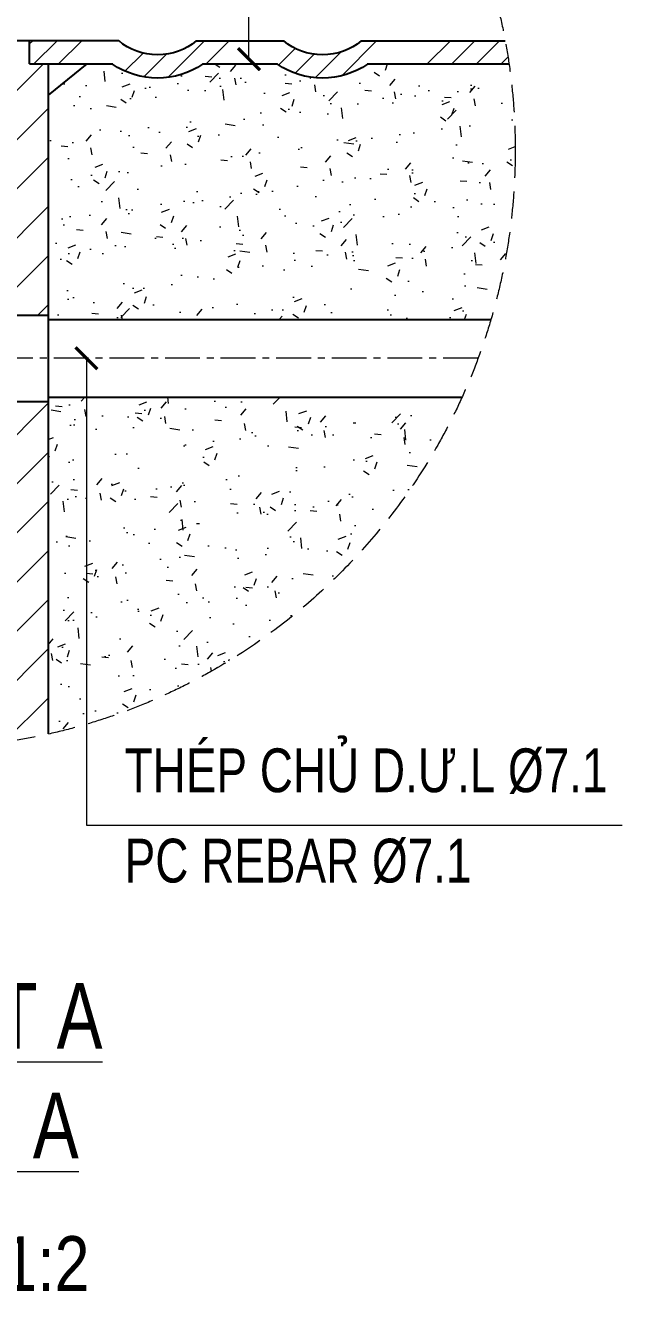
# Model space of a CAD drawing. Header units: millimetres. Extents: x -1359830 to -1240265, y -705366 to -618243.
# Drawn here: x -1277752 to -1275544, y -636410 to -631783 of the extents above; entities that cross this region are included whole.
import ezdxf
from ezdxf.enums import TextEntityAlignment as Align

# ---------------------------------------------------------------- set-up
doc = ezdxf.new("R2010")
doc.units = ezdxf.units.MM
doc.header["$MEASUREMENT"] = 0
doc.linetypes.add('CENTER', pattern=[50.8, 31.75, -6.35, 6.35, -6.35])
doc.linetypes.add('HIDDENX2', pattern=[0.75, 0.5, -0.25])
for name, color, linetype, lineweight in [('1.NET BAO-F', 3, 'Continuous', 25), ('10.CAT-F', 6, 'Continuous', 50), ('4.DIM-F', 1, 'Continuous', 15), ('5.HATCH-F', 8, 'Continuous', 5), ('6.NET TRUC-F', 5, 'CENTER', 15), ('7.TEXT-F', 4, 'Continuous', 20), ('7.TEXT-F @ 2', 4, 'Continuous', 20), ('8.KHUAT-F', 9, 'HIDDENX2', 18), ('G-25CO', 7, 'Continuous', 13), ('KC-NET THUONG', 8, 'Continuous', 18), ('S-dims', 8, 'Continuous', 18)]:
    doc.layers.add(name, color=color, linetype=linetype, lineweight=lineweight)
doc.styles.add('Arial', font='arial.ttf')
doc.styles.add('GHD Standard Arial', font='ARIALN.TTF')
doc.styles.add('Vnsimli', font='vnsimli.shx', dxfattribs={"width": 0.8})
doc.dimstyles.new('D1-5', dxfattribs={"dimscale": 2, "dimtxt": 2, "dimasz": 1, "dimexe": 1.5, "dimexo": 0, "dimgap": 0.5, "dimtad": 1, "dimdec": 0, "dimzin": 0, "dimdsep": 46, "dimtxsty": 'Vnsimli', "dimblk": 'ARCHTICK', "dimcen": 1, "dimdle": 1.5, "dimclrd": 256, "dimclre": 256, "dimclrt": 2, "dimadec": 0, "dimazin": 0, "dimtfac": 1, "dimtdec": 0, "dimtix": 1, "dimtmove": 2, "dimatfit": 2, "dimldrblk": 'ARCHTICK', "dimfxl": 1, "dimtolj": 1, "dimtzin": 0, "dimlwd": -1, "dimlwe": -1, "dimarcsym": 0})

# ---------------------------------------------------------------- blocks, each defined once
blk = doc.blocks.new('GHD_G_2121')
at = {"layer": '10.CAT-F', "style": 'GHD Standard Arial'}
for tag, p in [('GHD_TITLE_001', (-51.132, 18.333)), ('GHD_TITLE_002', (-51.511, 10))]:
    blk.add_attdef(tag, p, '', height=5, dxfattribs=at)
at = {"layer": 'G-25CO', "style": 'GHD Standard Arial', "flags": 8}
blk.add_attdef('GHD_SCALE_TITLE', text='', height=2.5, dxfattribs=at).set_placement((0, -2.967), align=Align.MIDDLE_CENTER)
blk = doc.blocks.new('_ARCHTICK')
at = {"layer": 'KC-NET THUONG', "color": 0, "linetype": 'ByBlock', "const_width": 0.15}
blk.add_lwpolyline([(-0.5, -0.5), (0.5, 0.5)], dxfattribs=at)
blk = doc.blocks.new('8')
at = {"layer": '5.HATCH-F', "ltscale": 30}
h = blk.add_hatch(dxfattribs=at)
h.set_pattern_fill('ANSI31', color=256, style=0)
h.set_pattern_definition([(45, (-1435681.6178, -606397.8247), (-2.24506403, 2.24506403), [])])
h.paths.add_polyline_path([(-1307847.12, -623030.78), (-1307848.61, -623030.78), (-1307851.61, -623020.68), (-1307857.41, -623020.68), (-1307857.4, -623022.79), (-1307859.12, -623022.79), (-1307859.12, -623045.73), (-1307854.12, -623045.73), (-1307852.12, -623041.73), (-1307847.12, -623041.73)])
h.paths.add_polyline_path([(-1307835.12, -623022.79), (-1307835.21, -623022.79), (-1307836.83, -623022.79), (-1307836.82, -623020.68), (-1307842.62, -623020.68), (-1307845.62, -623030.78), (-1307847.12, -623030.78), (-1307847.12, -623041.73), (-1307842.12, -623041.73), (-1307840.12, -623045.73), (-1307835.12, -623045.73)])
h.paths.add_polyline_path([(-1307847.12, -623057.63), (-1307852.12, -623057.63), (-1307854.12, -623053.63), (-1307859.12, -623053.63), (-1307859.12, -623084, 0.055396), (-1307847.12, -623085.34)])
h.paths.add_polyline_path([(-1307835.12, -623053.63), (-1307840.12, -623053.63), (-1307842.12, -623057.63), (-1307847.12, -623057.63), (-1307847.12, -623085.34, 0.055396), (-1307835.12, -623084)])
at = {"layer": '5.HATCH-F'}
h = blk.add_hatch(dxfattribs=at)
h.set_pattern_fill('ANSI34', color=256, scale=0.5, style=0)
h.set_pattern_definition([(45, (-1312452.983, -606404.399), (-6.735192, 6.735192), []), (45, (-1312450.738, -606404.399), (-6.735192, 6.735192), []), (45, (-1312448.493, -606404.399), (-6.735192, 6.735192), []), (45, (-1312446.248, -606404.399), (-6.735192, 6.735192), [])])
edge = h.paths.add_edge_path()
edge.add_arc((-1307847.12, -623030.68), 54.66, 8.2953, 10.5423)
edge.add_line((-1307793.38, -623020.68), (-1307806.54, -623020.68))
edge.add_line((-1307806.54, -623020.68), (-1307806.63, -623020.76))
edge.add_line((-1307806.63, -623020.76), (-1307806.72, -623020.83))
edge.add_line((-1307806.72, -623020.83), (-1307806.81, -623020.9))
edge.add_line((-1307806.81, -623020.9), (-1307806.9, -623020.97))
edge.add_line((-1307806.9, -623020.97), (-1307807, -623021.04))
edge.add_line((-1307807, -623021.04), (-1307807.1, -623021.1))
edge.add_line((-1307807.1, -623021.1), (-1307807.19, -623021.16))
edge.add_line((-1307807.19, -623021.16), (-1307807.3, -623021.22))
edge.add_line((-1307807.3, -623021.22), (-1307807.4, -623021.28))
edge.add_line((-1307807.4, -623021.28), (-1307807.5, -623021.34))
edge.add_line((-1307807.5, -623021.34), (-1307807.61, -623021.39))
edge.add_line((-1307807.61, -623021.39), (-1307807.72, -623021.45))
edge.add_line((-1307807.72, -623021.45), (-1307807.82, -623021.49))
edge.add_line((-1307807.82, -623021.49), (-1307807.93, -623021.54))
edge.add_line((-1307807.93, -623021.54), (-1307808.05, -623021.59))
edge.add_line((-1307808.05, -623021.59), (-1307808.16, -623021.63))
edge.add_line((-1307808.16, -623021.63), (-1307808.27, -623021.67))
edge.add_line((-1307808.27, -623021.67), (-1307808.39, -623021.71))
edge.add_line((-1307808.39, -623021.71), (-1307808.5, -623021.74))
edge.add_line((-1307808.5, -623021.74), (-1307808.62, -623021.77))
edge.add_line((-1307808.62, -623021.77), (-1307808.74, -623021.8))
edge.add_line((-1307808.74, -623021.8), (-1307808.86, -623021.83))
edge.add_line((-1307808.86, -623021.83), (-1307808.98, -623021.86))
edge.add_line((-1307808.98, -623021.86), (-1307809.1, -623021.88))
edge.add_line((-1307809.1, -623021.88), (-1307809.22, -623021.9))
edge.add_line((-1307809.22, -623021.9), (-1307809.34, -623021.91))
edge.add_line((-1307809.34, -623021.91), (-1307809.46, -623021.93))
edge.add_line((-1307809.46, -623021.93), (-1307809.58, -623021.94))
edge.add_line((-1307809.58, -623021.94), (-1307809.7, -623021.95))
edge.add_line((-1307809.7, -623021.95), (-1307809.83, -623021.96))
edge.add_line((-1307809.83, -623021.96), (-1307809.95, -623021.96))
edge.add_line((-1307809.95, -623021.96), (-1307810.07, -623021.96))
edge.add_line((-1307810.07, -623021.96), (-1307810.2, -623021.96))
edge.add_line((-1307810.2, -623021.96), (-1307810.32, -623021.96))
edge.add_line((-1307810.32, -623021.96), (-1307810.44, -623021.95))
edge.add_line((-1307810.44, -623021.95), (-1307810.56, -623021.94))
edge.add_line((-1307810.56, -623021.94), (-1307810.69, -623021.93))
edge.add_line((-1307810.69, -623021.93), (-1307810.81, -623021.91))
edge.add_line((-1307810.81, -623021.91), (-1307810.93, -623021.9))
edge.add_line((-1307810.93, -623021.9), (-1307811.05, -623021.88))
edge.add_line((-1307811.05, -623021.88), (-1307811.17, -623021.86))
edge.add_line((-1307811.17, -623021.86), (-1307811.29, -623021.83))
edge.add_line((-1307811.29, -623021.83), (-1307811.41, -623021.8))
edge.add_line((-1307811.41, -623021.8), (-1307811.52, -623021.77))
edge.add_line((-1307811.52, -623021.77), (-1307811.64, -623021.74))
edge.add_line((-1307811.64, -623021.74), (-1307811.76, -623021.71))
edge.add_line((-1307811.76, -623021.71), (-1307811.87, -623021.67))
edge.add_line((-1307811.87, -623021.67), (-1307811.99, -623021.63))
edge.add_line((-1307811.99, -623021.63), (-1307812.1, -623021.59))
edge.add_line((-1307812.1, -623021.59), (-1307812.21, -623021.54))
edge.add_line((-1307812.21, -623021.54), (-1307812.32, -623021.49))
edge.add_line((-1307812.32, -623021.49), (-1307812.43, -623021.45))
edge.add_line((-1307812.43, -623021.45), (-1307812.54, -623021.39))
edge.add_line((-1307812.54, -623021.39), (-1307812.64, -623021.34))
edge.add_line((-1307812.64, -623021.34), (-1307812.75, -623021.28))
edge.add_line((-1307812.75, -623021.28), (-1307812.85, -623021.22))
edge.add_line((-1307812.85, -623021.22), (-1307812.95, -623021.16))
edge.add_line((-1307812.95, -623021.16), (-1307813.05, -623021.1))
edge.add_line((-1307813.05, -623021.1), (-1307813.15, -623021.04))
edge.add_line((-1307813.15, -623021.04), (-1307813.24, -623020.97))
edge.add_line((-1307813.24, -623020.97), (-1307813.33, -623020.9))
edge.add_line((-1307813.33, -623020.9), (-1307813.43, -623020.83))
edge.add_line((-1307813.43, -623020.83), (-1307813.52, -623020.76))
edge.add_line((-1307813.52, -623020.76), (-1307813.6, -623020.68))
edge.add_line((-1307813.6, -623020.68), (-1307821.59, -623020.68))
edge.add_line((-1307821.59, -623020.68), (-1307821.66, -623020.75))
edge.add_line((-1307821.66, -623020.75), (-1307821.73, -623020.82))
edge.add_line((-1307821.73, -623020.82), (-1307821.81, -623020.89))
edge.add_line((-1307821.81, -623020.89), (-1307821.89, -623020.96))
edge.add_line((-1307821.89, -623020.96), (-1307821.98, -623021.03))
edge.add_line((-1307821.98, -623021.03), (-1307822.07, -623021.09))
edge.add_line((-1307822.07, -623021.09), (-1307822.16, -623021.15))
edge.add_line((-1307822.16, -623021.15), (-1307822.25, -623021.21))
edge.add_line((-1307822.25, -623021.21), (-1307822.35, -623021.27))
edge.add_line((-1307822.35, -623021.27), (-1307822.45, -623021.33))
edge.add_line((-1307822.45, -623021.33), (-1307822.55, -623021.38))
edge.add_line((-1307822.55, -623021.38), (-1307822.65, -623021.43))
edge.add_line((-1307822.65, -623021.43), (-1307822.76, -623021.48))
edge.add_line((-1307822.76, -623021.48), (-1307822.87, -623021.53))
edge.add_line((-1307822.87, -623021.53), (-1307822.98, -623021.58))
edge.add_line((-1307822.98, -623021.58), (-1307823.1, -623021.62))
edge.add_line((-1307823.1, -623021.62), (-1307823.21, -623021.66))
edge.add_line((-1307823.21, -623021.66), (-1307823.33, -623021.7))
edge.add_line((-1307823.33, -623021.7), (-1307823.45, -623021.73))
edge.add_line((-1307823.45, -623021.73), (-1307823.57, -623021.77))
edge.add_line((-1307823.57, -623021.77), (-1307823.7, -623021.8))
edge.add_line((-1307823.7, -623021.8), (-1307823.82, -623021.83))
edge.add_line((-1307823.82, -623021.83), (-1307823.95, -623021.85))
edge.add_line((-1307823.95, -623021.85), (-1307824.07, -623021.88))
edge.add_line((-1307824.07, -623021.88), (-1307824.2, -623021.9))
edge.add_line((-1307824.2, -623021.9), (-1307824.33, -623021.91))
edge.add_line((-1307824.33, -623021.91), (-1307824.46, -623021.93))
edge.add_line((-1307824.46, -623021.93), (-1307824.59, -623021.94))
edge.add_line((-1307824.59, -623021.94), (-1307824.72, -623021.95))
edge.add_line((-1307824.72, -623021.95), (-1307824.85, -623021.96))
edge.add_line((-1307824.85, -623021.96), (-1307824.98, -623021.96))
edge.add_line((-1307824.98, -623021.96), (-1307825.12, -623021.96))
edge.add_line((-1307825.12, -623021.96), (-1307825.25, -623021.96))
edge.add_line((-1307825.25, -623021.96), (-1307825.38, -623021.96))
edge.add_line((-1307825.38, -623021.96), (-1307825.51, -623021.95))
edge.add_line((-1307825.51, -623021.95), (-1307825.64, -623021.94))
edge.add_line((-1307825.64, -623021.94), (-1307825.77, -623021.93))
edge.add_line((-1307825.77, -623021.93), (-1307825.9, -623021.91))
edge.add_line((-1307825.9, -623021.91), (-1307826.03, -623021.9))
edge.add_line((-1307826.03, -623021.9), (-1307826.16, -623021.88))
edge.add_line((-1307826.16, -623021.88), (-1307826.29, -623021.85))
edge.add_line((-1307826.29, -623021.85), (-1307826.41, -623021.83))
edge.add_line((-1307826.41, -623021.83), (-1307826.54, -623021.8))
edge.add_line((-1307826.54, -623021.8), (-1307826.66, -623021.77))
edge.add_line((-1307826.66, -623021.77), (-1307826.78, -623021.73))
edge.add_line((-1307826.78, -623021.73), (-1307826.9, -623021.7))
edge.add_line((-1307826.9, -623021.7), (-1307827.02, -623021.66))
edge.add_line((-1307827.02, -623021.66), (-1307827.13, -623021.62))
edge.add_line((-1307827.13, -623021.62), (-1307827.25, -623021.58))
edge.add_line((-1307827.25, -623021.58), (-1307827.36, -623021.53))
edge.add_line((-1307827.36, -623021.53), (-1307827.47, -623021.48))
edge.add_line((-1307827.47, -623021.48), (-1307827.58, -623021.43))
edge.add_line((-1307827.58, -623021.43), (-1307827.68, -623021.38))
edge.add_line((-1307827.68, -623021.38), (-1307827.79, -623021.33))
edge.add_line((-1307827.79, -623021.33), (-1307827.88, -623021.27))
edge.add_line((-1307827.88, -623021.27), (-1307827.98, -623021.21))
edge.add_line((-1307827.98, -623021.21), (-1307828.08, -623021.15))
edge.add_line((-1307828.08, -623021.15), (-1307828.17, -623021.09))
edge.add_line((-1307828.17, -623021.09), (-1307828.25, -623021.03))
edge.add_line((-1307828.25, -623021.03), (-1307828.34, -623020.96))
edge.add_line((-1307828.34, -623020.96), (-1307828.42, -623020.89))
edge.add_line((-1307828.42, -623020.89), (-1307828.5, -623020.82))
edge.add_line((-1307828.5, -623020.82), (-1307828.57, -623020.75))
edge.add_line((-1307828.57, -623020.75), (-1307828.65, -623020.68))
edge.add_line((-1307828.65, -623020.68), (-1307836.82, -623020.66))
edge.add_line((-1307836.82, -623020.66), (-1307836.83, -623022.79))
edge.add_line((-1307836.83, -623022.79), (-1307829.22, -623022.79))
edge.add_line((-1307829.22, -623022.79), (-1307829.12, -623022.87))
edge.add_line((-1307829.12, -623022.87), (-1307829.02, -623022.94))
edge.add_line((-1307829.02, -623022.94), (-1307828.92, -623023.01))
edge.add_line((-1307828.92, -623023.01), (-1307828.82, -623023.08))
edge.add_line((-1307828.82, -623023.08), (-1307828.71, -623023.15))
edge.add_line((-1307828.71, -623023.15), (-1307828.6, -623023.21))
edge.add_line((-1307828.6, -623023.21), (-1307828.48, -623023.28))
edge.add_line((-1307828.48, -623023.28), (-1307828.37, -623023.34))
edge.add_line((-1307828.37, -623023.34), (-1307828.25, -623023.39))
edge.add_line((-1307828.25, -623023.39), (-1307828.13, -623023.45))
edge.add_line((-1307828.13, -623023.45), (-1307828.01, -623023.51))
edge.add_line((-1307828.01, -623023.51), (-1307827.88, -623023.56))
edge.add_line((-1307827.88, -623023.56), (-1307827.76, -623023.61))
edge.add_line((-1307827.76, -623023.61), (-1307827.63, -623023.65))
edge.add_line((-1307827.63, -623023.65), (-1307827.5, -623023.7))
edge.add_line((-1307827.5, -623023.7), (-1307827.37, -623023.74))
edge.add_line((-1307827.37, -623023.74), (-1307827.23, -623023.78))
edge.add_line((-1307827.23, -623023.78), (-1307827.1, -623023.82))
edge.add_line((-1307827.1, -623023.82), (-1307826.96, -623023.85))
edge.add_line((-1307826.96, -623023.85), (-1307826.83, -623023.89))
edge.add_line((-1307826.83, -623023.89), (-1307826.69, -623023.92))
edge.add_line((-1307826.69, -623023.92), (-1307826.55, -623023.94))
edge.add_line((-1307826.55, -623023.94), (-1307826.41, -623023.97))
edge.add_line((-1307826.41, -623023.97), (-1307826.27, -623023.99))
edge.add_line((-1307826.27, -623023.99), (-1307826.13, -623024.01))
edge.add_line((-1307826.13, -623024.01), (-1307825.98, -623024.03))
edge.add_line((-1307825.98, -623024.03), (-1307825.84, -623024.04))
edge.add_line((-1307825.84, -623024.04), (-1307825.7, -623024.06))
edge.add_line((-1307825.7, -623024.06), (-1307825.55, -623024.06))
edge.add_line((-1307825.55, -623024.06), (-1307825.41, -623024.07))
edge.add_line((-1307825.41, -623024.07), (-1307825.26, -623024.08))
edge.add_line((-1307825.26, -623024.08), (-1307825.12, -623024.08))
edge.add_line((-1307825.12, -623024.08), (-1307824.97, -623024.08))
edge.add_line((-1307824.97, -623024.08), (-1307824.83, -623024.07))
edge.add_line((-1307824.83, -623024.07), (-1307824.68, -623024.06))
edge.add_line((-1307824.68, -623024.06), (-1307824.54, -623024.06))
edge.add_line((-1307824.54, -623024.06), (-1307824.39, -623024.04))
edge.add_line((-1307824.39, -623024.04), (-1307824.25, -623024.03))
edge.add_line((-1307824.25, -623024.03), (-1307824.11, -623024.01))
edge.add_line((-1307824.11, -623024.01), (-1307823.96, -623023.99))
edge.add_line((-1307823.96, -623023.99), (-1307823.82, -623023.97))
edge.add_line((-1307823.82, -623023.97), (-1307823.68, -623023.94))
edge.add_line((-1307823.68, -623023.94), (-1307823.54, -623023.92))
edge.add_line((-1307823.54, -623023.92), (-1307823.4, -623023.89))
edge.add_line((-1307823.4, -623023.89), (-1307823.27, -623023.85))
edge.add_line((-1307823.27, -623023.85), (-1307823.13, -623023.82))
edge.add_line((-1307823.13, -623023.82), (-1307823, -623023.78))
edge.add_line((-1307823, -623023.78), (-1307822.86, -623023.74))
edge.add_line((-1307822.86, -623023.74), (-1307822.73, -623023.7))
edge.add_line((-1307822.73, -623023.7), (-1307822.6, -623023.65))
edge.add_line((-1307822.6, -623023.65), (-1307822.48, -623023.61))
edge.add_line((-1307822.48, -623023.61), (-1307822.35, -623023.56))
edge.add_line((-1307822.35, -623023.56), (-1307822.22, -623023.51))
edge.add_line((-1307822.22, -623023.51), (-1307822.1, -623023.45))
edge.add_line((-1307822.1, -623023.45), (-1307821.98, -623023.39))
edge.add_line((-1307821.98, -623023.39), (-1307821.86, -623023.34))
edge.add_line((-1307821.86, -623023.34), (-1307821.75, -623023.28))
edge.add_line((-1307821.75, -623023.28), (-1307821.64, -623023.21))
edge.add_line((-1307821.64, -623023.21), (-1307821.53, -623023.15))
edge.add_line((-1307821.53, -623023.15), (-1307821.42, -623023.08))
edge.add_line((-1307821.42, -623023.08), (-1307821.31, -623023.01))
edge.add_line((-1307821.31, -623023.01), (-1307821.21, -623022.94))
edge.add_line((-1307821.21, -623022.94), (-1307821.11, -623022.87))
edge.add_line((-1307821.11, -623022.87), (-1307821.01, -623022.79))
edge.add_line((-1307821.01, -623022.79), (-1307814.18, -623022.79))
edge.add_line((-1307814.18, -623022.79), (-1307814.07, -623022.87))
edge.add_line((-1307814.07, -623022.87), (-1307813.96, -623022.94))
edge.add_line((-1307813.96, -623022.94), (-1307813.85, -623023.02))
edge.add_line((-1307813.85, -623023.02), (-1307813.74, -623023.09))
edge.add_line((-1307813.74, -623023.09), (-1307813.62, -623023.15))
edge.add_line((-1307813.62, -623023.15), (-1307813.5, -623023.22))
edge.add_line((-1307813.5, -623023.22), (-1307813.38, -623023.28))
edge.add_line((-1307813.38, -623023.28), (-1307813.26, -623023.34))
edge.add_line((-1307813.26, -623023.34), (-1307813.14, -623023.4))
edge.add_line((-1307813.14, -623023.4), (-1307813.02, -623023.46))
edge.add_line((-1307813.02, -623023.46), (-1307812.9, -623023.51))
edge.add_line((-1307812.9, -623023.51), (-1307812.77, -623023.56))
edge.add_line((-1307812.77, -623023.56), (-1307812.64, -623023.61))
edge.add_line((-1307812.64, -623023.61), (-1307812.51, -623023.66))
edge.add_line((-1307812.51, -623023.66), (-1307812.39, -623023.7))
edge.add_line((-1307812.39, -623023.7), (-1307812.26, -623023.75))
edge.add_line((-1307812.26, -623023.75), (-1307812.12, -623023.79))
edge.add_line((-1307812.12, -623023.79), (-1307811.99, -623023.82))
edge.add_line((-1307811.99, -623023.82), (-1307811.86, -623023.86))
edge.add_line((-1307811.86, -623023.86), (-1307811.72, -623023.89))
edge.add_line((-1307811.72, -623023.89), (-1307811.59, -623023.92))
edge.add_line((-1307811.59, -623023.92), (-1307811.45, -623023.95))
edge.add_line((-1307811.45, -623023.95), (-1307811.32, -623023.97))
edge.add_line((-1307811.32, -623023.97), (-1307811.18, -623023.99))
edge.add_line((-1307811.18, -623023.99), (-1307811.04, -623024.01))
edge.add_line((-1307811.04, -623024.01), (-1307810.91, -623024.03))
edge.add_line((-1307810.91, -623024.03), (-1307810.77, -623024.04))
edge.add_line((-1307810.77, -623024.04), (-1307810.63, -623024.06))
edge.add_line((-1307810.63, -623024.06), (-1307810.49, -623024.07))
edge.add_line((-1307810.49, -623024.07), (-1307810.35, -623024.07))
edge.add_line((-1307810.35, -623024.07), (-1307810.21, -623024.08))
edge.add_line((-1307810.21, -623024.08), (-1307810.07, -623024.08))
edge.add_line((-1307810.07, -623024.08), (-1307809.93, -623024.08))
edge.add_line((-1307809.93, -623024.08), (-1307809.79, -623024.07))
edge.add_line((-1307809.79, -623024.07), (-1307809.66, -623024.07))
edge.add_line((-1307809.66, -623024.07), (-1307809.52, -623024.06))
edge.add_line((-1307809.52, -623024.06), (-1307809.38, -623024.04))
edge.add_line((-1307809.38, -623024.04), (-1307809.24, -623024.03))
edge.add_line((-1307809.24, -623024.03), (-1307809.1, -623024.01))
edge.add_line((-1307809.1, -623024.01), (-1307808.96, -623023.99))
edge.add_line((-1307808.96, -623023.99), (-1307808.83, -623023.97))
edge.add_line((-1307808.83, -623023.97), (-1307808.69, -623023.95))
edge.add_line((-1307808.69, -623023.95), (-1307808.56, -623023.92))
edge.add_line((-1307808.56, -623023.92), (-1307808.42, -623023.89))
edge.add_line((-1307808.42, -623023.89), (-1307808.29, -623023.86))
edge.add_line((-1307808.29, -623023.86), (-1307808.15, -623023.82))
edge.add_line((-1307808.15, -623023.82), (-1307808.02, -623023.79))
edge.add_line((-1307808.02, -623023.79), (-1307807.89, -623023.75))
edge.add_line((-1307807.89, -623023.75), (-1307807.76, -623023.7))
edge.add_line((-1307807.76, -623023.7), (-1307807.63, -623023.66))
edge.add_line((-1307807.63, -623023.66), (-1307807.5, -623023.61))
edge.add_line((-1307807.5, -623023.61), (-1307807.37, -623023.56))
edge.add_line((-1307807.37, -623023.56), (-1307807.25, -623023.51))
edge.add_line((-1307807.25, -623023.51), (-1307807.12, -623023.46))
edge.add_line((-1307807.12, -623023.46), (-1307807, -623023.4))
edge.add_line((-1307807, -623023.4), (-1307806.88, -623023.34))
edge.add_line((-1307806.88, -623023.34), (-1307806.76, -623023.28))
edge.add_line((-1307806.76, -623023.28), (-1307806.64, -623023.22))
edge.add_line((-1307806.64, -623023.22), (-1307806.52, -623023.15))
edge.add_line((-1307806.52, -623023.15), (-1307806.41, -623023.09))
edge.add_line((-1307806.41, -623023.09), (-1307806.3, -623023.02))
edge.add_line((-1307806.3, -623023.02), (-1307806.18, -623022.94))
edge.add_line((-1307806.18, -623022.94), (-1307806.07, -623022.87))
edge.add_line((-1307806.07, -623022.87), (-1307805.97, -623022.79))
edge.add_line((-1307805.97, -623022.79), (-1307793.03, -623022.79))
at = {"layer": '5.HATCH-F', "ltscale": 30}
h = blk.add_hatch(dxfattribs=at)
h.set_pattern_fill('AR-CONC', color=256, scale=0.04, style=0)
h.set_pattern_definition([(50, (-1312452.983, -606404.399), (7.2873868, -0.6375634), [0.762, -8.382]), (355, (-1312452.983, -606404.399), (-1.409713, 7.6422657), [0.6096, -6.7056]), (100.451, (-1312452.376, -606404.452), (5.8777, 7.0046675), [0.6476, -7.1236]), (46.1842, (-1312452.983, -606402.367), (10.8431616, -1.681693), [1.143, -12.573]), (96.6356, (-1312452.079, -606402.507), (9.4961694, 9.897022), [0.9714, -10.6854]), (351.184, (-1312452.983, -606402.367), (9.496184, 9.897005), [0.9144, -10.0584]), (21, (-1312451.967, -606402.875), (6.0645952, -4.0906207), [0.762, -8.382]), (326, (-1312451.967, -606402.875), (2.472081, 7.3675186), [0.6096, -6.7056]), (71.4514, (-1312451.462, -606403.216), (8.5366596, 3.2769143), [0.6476, -7.1236]), (37.5, (-1312452.983, -606404.3992), (0.12354413, 3.38220155), [0, -6.62432, 0, -6.8072, 0, -6.731]), (7.5, (-1312452.983, -606404.399), (2.6727865, 4.007223), [0, -3.88112, 0, -6.47192, 0, -2.5654]), (327.5, (-1312455.2487, -606404.3992), (5.4236238, -0.22914976), [0, -2.54, 0, -7.9248, 0, -10.5156]), (317.5, (-1312456.2647, -606404.399), (5.9251673, 1.0170596), [0, -3.302, 0, -5.26288, 0, -7.4676])])
edge = h.paths.add_edge_path()
edge.add_line((-1307859.12, -623025.65), (-1307862.63, -623022.79))
edge.add_line((-1307862.63, -623022.79), (-1307865.01, -623022.79))
edge.add_ellipse((-1307869.12, -623018.52), major_axis=(-6.43, 0), ratio=0.864553, start_angle=50.2849, end_angle=129.7151, ccw=False)
edge.add_line((-1307873.22, -623022.79), (-1307880.05, -623022.79))
edge.add_ellipse((-1307884.16, -623018.52), major_axis=(-6.43, 0), ratio=0.864553, start_angle=50.2849, end_angle=129.7151, ccw=False)
edge.add_line((-1307888.27, -623022.79), (-1307901.2, -623022.79))
edge.add_arc((-1307847.12, -623030.68), 54.66, 171.7047, 180)
edge.add_arc((-1307847.12, -623030.68), 54.66, 180, 196.42)
edge.add_line((-1307899.54, -623046.13), (-1307859.12, -623046.13))
edge.add_line((-1307859.12, -623046.13), (-1307859.12, -623025.65))
edge = h.paths.add_edge_path()
edge.add_arc((-1307847.12, -623030.68), 54.66, 0, 8.2953)
edge.add_line((-1307793.03, -623022.79), (-1307805.97, -623022.79))
edge.add_ellipse((-1307810.07, -623018.52), major_axis=(6.43, 0), ratio=0.864553, start_angle=230.2849, end_angle=309.7151, ccw=False)
edge.add_line((-1307814.18, -623022.79), (-1307821.01, -623022.79))
edge.add_ellipse((-1307825.12, -623018.52), major_axis=(6.43, 0), ratio=0.864553, start_angle=230.2849, end_angle=309.7151, ccw=False)
edge.add_line((-1307829.22, -623022.79), (-1307831.6, -623022.79))
edge.add_line((-1307831.6, -623022.79), (-1307835.12, -623025.65))
edge.add_line((-1307835.12, -623025.65), (-1307835.12, -623046.13))
edge.add_line((-1307835.12, -623046.13), (-1307794.69, -623046.13))
edge.add_arc((-1307847.12, -623030.68), 54.66, 343.58, 360)
h = blk.add_hatch(dxfattribs=at)
h.set_pattern_fill('AR-CONC', color=256, scale=0.04, style=0)
h.set_pattern_definition([(50, (-1335918.544, -606397.8247), (7.2873868, -0.6375634), [0.762, -8.382]), (355, (-1335918.544, -606397.825), (-1.409713, 7.6422657), [0.6096, -6.7056]), (100.451, (-1335917.9366, -606397.878), (5.8777, 7.0046675), [0.6476, -7.1236]), (46.1842, (-1335918.544, -606395.793), (10.8431616, -1.681693), [1.143, -12.573]), (96.6356, (-1335917.64, -606395.933), (9.4961694, 9.8970222), [0.9714, -10.6854]), (351.184, (-1335918.544, -606395.793), (9.4961842, 9.8970047), [0.9144, -10.0584]), (21, (-1335917.528, -606396.3007), (6.0645952, -4.0906207), [0.762, -8.382]), (326, (-1335917.528, -606396.301), (2.4720811, 7.3675186), [0.6096, -6.7056]), (71.4514, (-1335917.0225, -606396.6416), (8.5366596, 3.2769143), [0.6476, -7.1236]), (37.5, (-1335918.544, -606397.8247), (0.12354413, 3.38220155), [0, -6.62432, 0, -6.8072, 0, -6.731]), (7.5, (-1335918.544, -606397.8247), (2.6727865, 4.007223), [0, -3.88112, 0, -6.47192, 0, -2.5654]), (327.5, (-1335920.8096, -606397.8247), (5.4236238, -0.22914976), [0, -2.54, 0, -7.9248, 0, -10.5156]), (317.5, (-1335921.8256, -606397.8247), (5.92516726, 1.01705964), [0, -3.302, 0, -5.26288, 0, -7.4676])])
h.paths.add_polyline_path([(-1307859.12, -623053.23), (-1307896.9, -623053.23, 0.23524), (-1307859.12, -623084)])
h.paths.add_polyline_path([(-1307835.12, -623084, 0.23524), (-1307797.33, -623053.23), (-1307835.12, -623053.23)])
at = {"layer": '1.NET BAO-F', "ltscale": 10}
for p, q in [((-1307828.65, -623020.68), (-1307842.62, -623020.68)), ((-1307836.83, -623022.79), (-1307836.82, -623020.68)), ((-1307821.59, -623020.68), (-1307813.6, -623020.68)), ((-1307806.54, -623020.68), (-1307793.38, -623020.68)), ((-1307836.83, -623022.79), (-1307835.21, -623022.79)), ((-1307835.21, -623022.79), (-1307829.22, -623022.79)), ((-1307831.6, -623022.79), (-1307835.12, -623025.65)), ((-1307835.12, -623022.79), (-1307835.12, -623084)), ((-1307821.01, -623022.79), (-1307814.18, -623022.79)), ((-1307805.97, -623022.79), (-1307793.03, -623022.79)), ((-1307840.12, -623045.73), (-1307835.12, -623045.73)), ((-1307835.12, -623046.13), (-1307794.69, -623046.13)), ((-1307840.12, -623053.63), (-1307835.12, -623053.63)), ((-1307835.12, -623053.23), (-1307797.33, -623053.23))]:
    blk.add_line(p, q, dxfattribs=at)
at = {"layer": '1.NET BAO-F', "ltscale": 10, "extrusion": (0, 0, -1)}
for centre, major_axis, start_param, end_param in [((-1307825.12, -623017.69), (-4.94, 0), 3.91699, 5.507788), ((-1307810.07, -623017.69), (-4.94, 0), 3.91699, 5.507788), ((-1307825.12, -623018.52), (6.43, 0), 0.877636, 2.263956), ((-1307810.07, -623018.52), (6.43, 0), 0.877636, 2.263956)]:
    blk.add_ellipse(centre, major_axis=major_axis, ratio=0.864553, start_param=start_param, end_param=end_param, dxfattribs=at)
at = {"layer": '6.NET TRUC-F', "linetype": 'CENTER', "ltscale": 0.1}
blk.add_line((-1307795.87, -623049.68), (-1307898.36, -623049.68), dxfattribs=at)
at = {"layer": '8.KHUAT-F', "ltscale": 5}
blk.add_circle((-1307847.12, -623030.68), 54.66, dxfattribs=at)
at = {"layer": '7.TEXT-F @ 2'}
ref = blk.add_blockref('GHD_G_2121', (-1307846.05, -623130.76), dxfattribs=dict(at, xscale=2, yscale=2, zscale=2))
ref.add_attrib('GHD_TITLE_001', '%%UCHI TIẾT A', (-1307862.28, -623112.76), dxfattribs={"layer": '7.TEXT-F', "height": 6, "style": 'Arial', "width": 0.75})
ref.add_attrib('GHD_SCALE_TITLE', 'SCALE 1:2', dxfattribs={"layer": 'G-25CO', "height": 5, "style": 'GHD Standard Arial'}).set_placement((-1307845.51, -623132.38), align=Align.MIDDLE_CENTER)
ref.add_attrib('GHD_TITLE_002', '%%UDETAIL A', (-1307860.27, -623122.76), dxfattribs={"layer": '7.TEXT-F', "height": 6, "style": 'Arial', "width": 0.75})
at = {"layer": '7.TEXT-F', "style": 'Arial', "width": 0.75}
for s, p in [('THÉP CHỦ D.Ư.L %%C7.1', (-1307828.13, -623089.32)), ('PC REBAR %%C7.1', (-1307828.13, -623097.57))]:
    blk.add_text(s, height=4, dxfattribs=at).set_placement(p)
at = {"layer": '4.DIM-F'}
for points in [[(-1307816.78, -623022.35), (-1307816.77, -622969.58), (-1307782.01, -622969.58)], [(-1307831.63, -623049.68), (-1307831.63, -623092.33), (-1307782.69, -623092.33)]]:
    blk.add_leader(points, dimstyle='D1-5', dxfattribs=at)

msp = doc.modelspace()

# ---------------------------------------------------------------- block references
at = {"layer": 'S-dims', "xscale": 40, "yscale": 40, "zscale": 40}
msp.add_blockref('8', (51035736.43, 24288987.56), dxfattribs=at)

doc.saveas('drawing.dxf')
